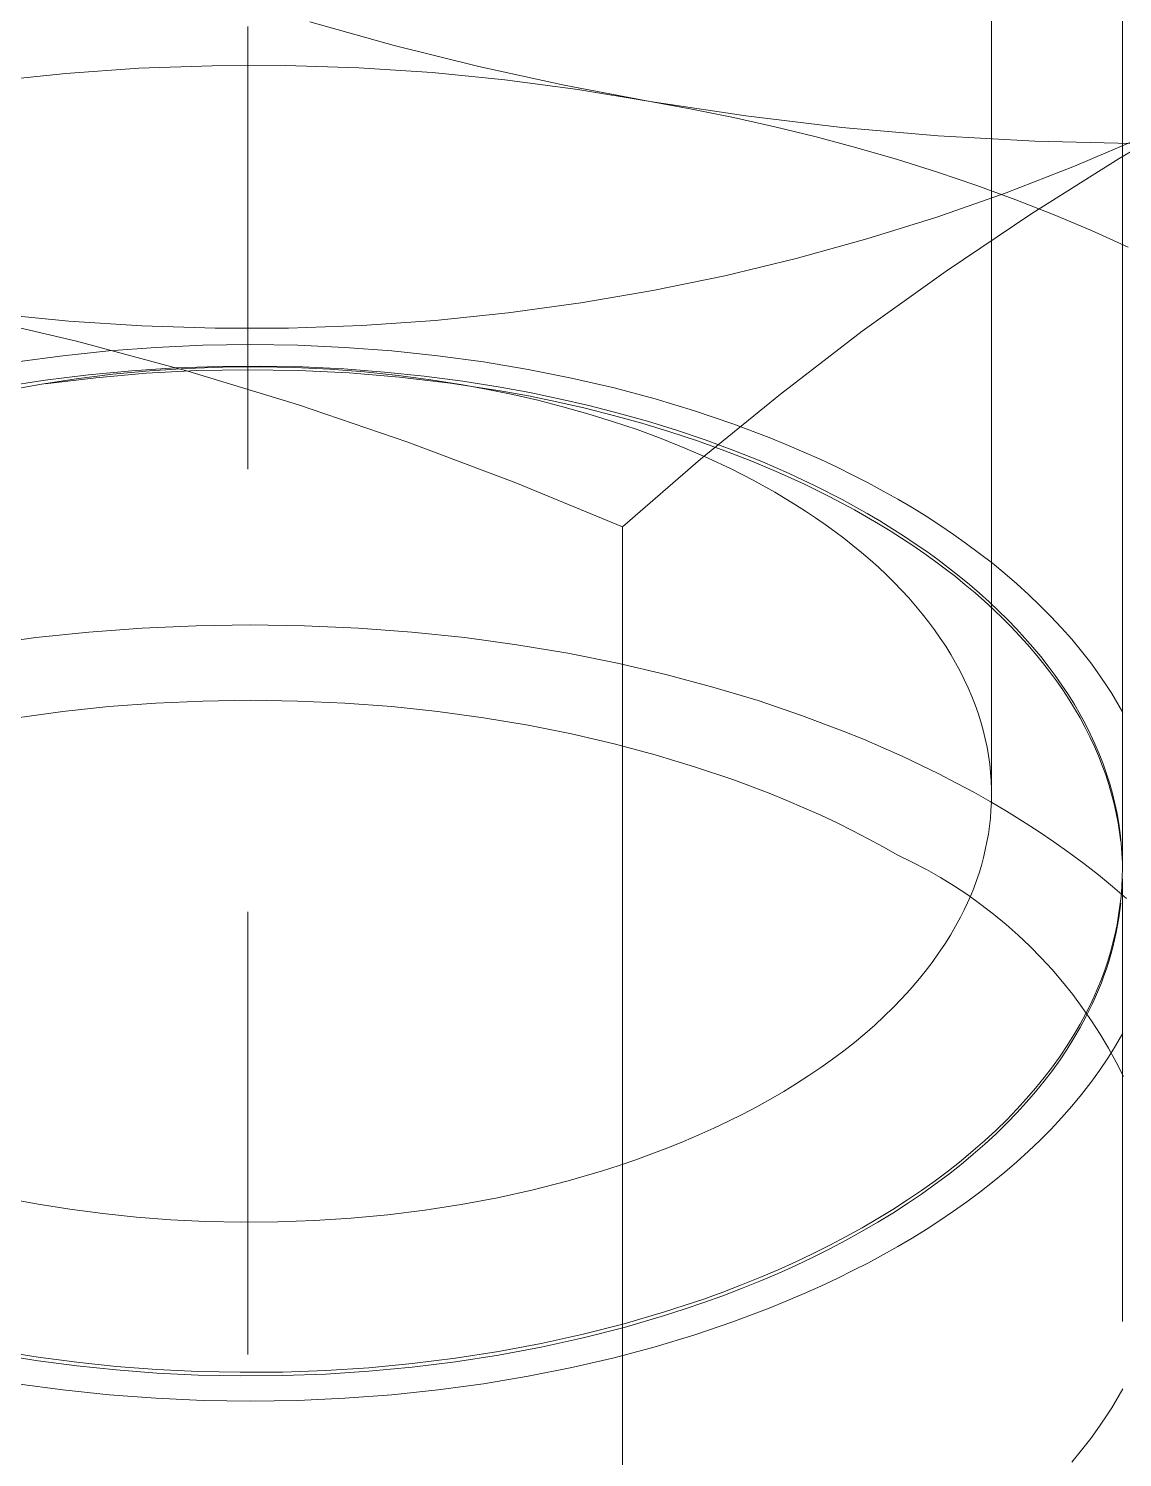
# Model space of a CAD drawing. Header units: inches. Extents: x -13 to 609, y -6 to 131.
# Drawn here: x 154.4328 to 154.6797, y 62.2363 to 62.5591 of the extents above; entities that cross this region are included whole.
import ezdxf

# ---------------------------------------------------------------- set-up
doc = ezdxf.new("R2010")
doc.units = ezdxf.units.IN
doc.linetypes.add('HIDDEN', pattern=[1.905, 1.27, -0.635])
doc.layers.add('ZANO_R', color=7, linetype='Continuous', lineweight=0)
doc.layers.add('ZANO_R_przerywana', color=250, linetype='HIDDEN', lineweight=0)

msp = doc.modelspace()

# ---------------------------------------------------------------- linework, layer by layer
at = {"layer": 'ZANO_R'}
for p, q in [((154.67967, 62.67241), (154.67967, 62.36942)), ((154.65015, 62.65573), (154.65015, 62.38607)), ((154.49627, 62.56058), (154.51526, 62.55526)), ((154.51526, 62.55526), (154.5344, 62.55049)), ((154.4742, 62.55069), (154.45765, 62.55011)), ((154.49075, 62.55073), (154.4742, 62.55069)), ((154.5073, 62.55021), (154.49075, 62.55073)), ((154.52383, 62.54913), (154.5073, 62.55021)), ((154.5344, 62.55049), (154.55367, 62.54626)), ((154.44113, 62.54896), (154.42466, 62.54726)), ((154.45765, 62.55011), (154.44113, 62.54896)), ((154.5403, 62.5475), (154.52383, 62.54913)), ((154.55672, 62.54532), (154.5403, 62.5475)), ((154.55367, 62.54626), (154.57305, 62.54259)), ((154.57305, 62.54259), (154.55672, 62.54532)), ((154.58247, 62.54087), (154.57305, 62.54259)), ((154.57305, 62.54259), (154.59465, 62.53934)), ((154.59187, 62.53896), (154.58247, 62.54087)), ((154.69905, 62.54153), (154.67894, 62.52973)), ((154.60123, 62.53687), (154.59187, 62.53896)), ((154.59465, 62.53934), (154.61635, 62.53676)), ((154.61053, 62.53459), (154.60123, 62.53687)), ((154.61976, 62.53212), (154.61053, 62.53459)), ((154.61635, 62.53676), (154.63812, 62.53486)), ((154.63812, 62.53486), (154.65994, 62.53363)), ((154.68405, 62.5345), (154.66883, 62.52799)), ((154.6289, 62.52947), (154.61976, 62.53212)), ((154.65994, 62.53363), (154.68178, 62.53308)), ((154.63794, 62.52663), (154.6289, 62.52947)), ((154.66883, 62.52799), (154.6534, 62.52199)), ((154.67894, 62.52973), (154.65922, 62.51732)), ((154.64685, 62.52361), (154.63794, 62.52663)), ((154.6534, 62.52199), (154.63778, 62.5165)), ((154.65562, 62.5204), (154.64685, 62.52361)), ((154.66424, 62.51701), (154.65562, 62.5204)), ((154.63778, 62.5165), (154.62198, 62.51155)), ((154.65922, 62.51732), (154.63988, 62.50431)), ((154.67269, 62.51345), (154.66424, 62.51701)), ((154.62198, 62.51155), (154.60602, 62.50713)), ((154.68096, 62.50972), (154.67269, 62.51345)), ((154.60602, 62.50713), (154.58993, 62.50324)), ((154.58993, 62.50324), (154.57371, 62.4999)), ((154.63988, 62.50431), (154.62096, 62.49071)), ((154.57371, 62.4999), (154.55739, 62.4971)), ((154.55739, 62.4971), (154.54099, 62.49485)), ((154.44355, 62.48844), (154.41816, 62.4944)), ((154.44182, 62.49299), (154.42535, 62.49462)), ((154.45834, 62.49191), (154.44182, 62.49299)), ((154.52452, 62.49316), (154.508, 62.49201)), ((154.54099, 62.49485), (154.52452, 62.49316)), ((154.47489, 62.49139), (154.45834, 62.49191)), ((154.49145, 62.49142), (154.47489, 62.49139)), ((154.508, 62.49201), (154.49145, 62.49142)), ((154.62096, 62.49071), (154.60246, 62.47652)), ((154.44046, 62.48517), (154.4509, 62.48627)), ((154.46872, 62.48166), (154.44355, 62.48844)), ((154.4509, 62.48627), (154.46147, 62.48706)), ((154.46147, 62.48706), (154.47212, 62.48754)), ((154.47212, 62.48754), (154.48281, 62.4877)), ((154.48281, 62.4877), (154.49351, 62.48754)), ((154.49351, 62.48754), (154.50416, 62.48706)), ((154.50416, 62.48706), (154.51473, 62.48627)), ((154.51473, 62.48627), (154.52517, 62.48517)), ((154.43019, 62.48377), (154.44046, 62.48517)), ((154.46583, 62.48241), (154.45607, 62.48178)), ((154.47553, 62.48276), (154.46583, 62.48241)), ((154.47663, 62.4826), (154.46838, 62.48231)), ((154.48514, 62.48283), (154.47553, 62.48276)), ((154.48479, 62.48266), (154.47663, 62.4826)), ((154.49286, 62.4825), (154.48479, 62.48266)), ((154.49463, 62.48263), (154.48514, 62.48283)), ((154.50078, 62.48211), (154.49286, 62.4825)), ((154.50395, 62.48218), (154.49463, 62.48263)), ((154.52517, 62.48517), (154.53544, 62.48377)), ((154.53544, 62.48377), (154.54551, 62.48208)), ((154.43653, 62.47965), (154.42682, 62.47814)), ((154.44347, 62.47996), (154.43522, 62.47868)), ((154.44629, 62.48086), (154.43653, 62.47965)), ((154.4479, 62.48021), (154.43653, 62.47883)), ((154.45177, 62.48099), (154.44347, 62.47996)), ((154.45607, 62.48178), (154.44629, 62.48086)), ((154.45931, 62.4812), (154.4479, 62.48021)), ((154.46008, 62.48177), (154.45177, 62.48099)), ((154.47075, 62.48181), (154.45931, 62.4812)), ((154.46838, 62.48231), (154.46008, 62.48177)), ((154.49366, 62.47407), (154.46872, 62.48166)), ((154.4822, 62.48202), (154.47075, 62.48181)), ((154.49366, 62.48185), (154.4822, 62.48202)), ((154.5051, 62.48128), (154.49366, 62.48185)), ((154.50856, 62.48152), (154.50078, 62.48211)), ((154.5131, 62.48148), (154.50395, 62.48218)), ((154.51651, 62.48033), (154.5051, 62.48128)), ((154.51616, 62.48073), (154.50856, 62.48152)), ((154.52204, 62.48056), (154.5131, 62.48148)), ((154.52356, 62.47976), (154.51616, 62.48073)), ((154.52789, 62.47898), (154.51651, 62.48033)), ((154.53075, 62.47942), (154.52204, 62.48056)), ((154.53075, 62.47862), (154.52356, 62.47976)), ((154.53921, 62.47807), (154.53075, 62.47942)), ((154.54551, 62.48208), (154.55534, 62.48012)), ((154.55534, 62.48012), (154.56491, 62.47789)), ((154.43522, 62.47868), (154.42705, 62.47714)), ((154.53921, 62.47726), (154.52789, 62.47898)), ((154.53075, 62.47862), (154.53641, 62.47758)), ((154.53641, 62.47758), (154.54208, 62.47641)), ((154.53921, 62.47807), (154.54587, 62.47685)), ((154.54561, 62.47608), (154.53921, 62.47726)), ((154.54208, 62.47641), (154.54774, 62.4751)), ((154.55201, 62.47477), (154.54561, 62.47608)), ((154.54587, 62.47685), (154.55253, 62.47547)), ((154.56491, 62.47789), (154.57417, 62.47542)), ((154.60246, 62.47652), (154.58441, 62.46178)), ((154.51834, 62.46567), (154.49366, 62.47407)), ((154.54774, 62.4751), (154.55339, 62.47366)), ((154.55841, 62.47331), (154.55201, 62.47477)), ((154.55253, 62.47547), (154.5592, 62.47393)), ((154.55339, 62.47366), (154.55902, 62.47207)), ((154.5648, 62.47169), (154.55841, 62.47331)), ((154.5592, 62.47393), (154.56585, 62.47223)), ((154.57417, 62.47542), (154.58311, 62.47271)), ((154.58311, 62.47271), (154.5917, 62.4698)), ((154.55902, 62.47207), (154.5646, 62.47035)), ((154.5646, 62.47035), (154.57012, 62.46848)), ((154.57117, 62.46993), (154.5648, 62.47169)), ((154.56585, 62.47223), (154.57246, 62.47037)), ((154.57749, 62.46802), (154.57117, 62.46993)), ((154.57246, 62.47037), (154.57903, 62.46834)), ((154.5917, 62.4698), (154.59993, 62.4667)), ((154.57012, 62.46848), (154.57557, 62.46647)), ((154.57557, 62.46647), (154.58093, 62.46432)), ((154.58375, 62.46595), (154.57749, 62.46802)), ((154.57903, 62.46834), (154.58552, 62.46614)), ((154.59993, 62.4667), (154.60391, 62.46508)), ((154.54274, 62.45647), (154.51834, 62.46567)), ((154.58093, 62.46432), (154.5862, 62.46203)), ((154.58994, 62.46372), (154.58375, 62.46595)), ((154.58552, 62.46614), (154.59194, 62.46378)), ((154.59603, 62.46134), (154.58994, 62.46372)), ((154.59194, 62.46378), (154.59825, 62.46125)), ((154.60391, 62.46508), (154.60778, 62.46342)), ((154.60778, 62.46342), (154.61156, 62.46173)), ((154.58441, 62.46178), (154.56682, 62.44649)), ((154.5862, 62.46203), (154.59134, 62.4596)), ((154.60203, 62.45881), (154.59603, 62.46134)), ((154.59825, 62.46125), (154.60444, 62.45855)), ((154.61156, 62.46173), (154.61525, 62.45999)), ((154.61525, 62.45999), (154.61883, 62.45823)), ((154.59134, 62.4596), (154.59634, 62.45704)), ((154.59634, 62.45704), (154.6012, 62.45434)), ((154.6079, 62.45613), (154.60203, 62.45881)), ((154.60444, 62.45855), (154.61049, 62.4557)), ((154.61883, 62.45823), (154.62231, 62.45643)), ((154.56682, 62.44649), (154.54274, 62.45647)), ((154.6012, 62.45434), (154.60357, 62.45294)), ((154.61363, 62.4533), (154.6079, 62.45613)), ((154.61049, 62.4557), (154.61638, 62.45268)), ((154.62231, 62.45643), (154.62569, 62.45461)), ((154.62569, 62.45461), (154.62897, 62.45275)), ((154.60357, 62.45294), (154.60589, 62.45152)), ((154.60589, 62.45152), (154.60817, 62.45006)), ((154.6192, 62.45033), (154.61363, 62.4533)), ((154.61638, 62.45268), (154.62209, 62.44951)), ((154.62461, 62.44721), (154.6192, 62.45033)), ((154.62897, 62.45275), (154.63218, 62.45086)), ((154.63218, 62.45086), (154.63534, 62.44891)), ((154.60817, 62.45006), (154.61041, 62.44857)), ((154.61041, 62.44857), (154.61259, 62.44705)), ((154.61259, 62.44705), (154.61473, 62.4455)), ((154.62209, 62.44951), (154.62488, 62.44786)), ((154.62724, 62.4456), (154.62461, 62.44721)), ((154.62488, 62.44786), (154.62761, 62.44618)), ((154.63534, 62.44891), (154.63845, 62.4469)), ((154.63845, 62.4469), (154.64151, 62.44483)), ((154.56682, 62.44649), (154.56682, 62.18704)), ((154.61473, 62.4455), (154.61681, 62.44393)), ((154.61681, 62.44393), (154.61884, 62.44233)), ((154.62982, 62.44396), (154.62724, 62.4456)), ((154.62761, 62.44618), (154.63029, 62.44447)), ((154.63236, 62.44228), (154.62982, 62.44396)), ((154.63029, 62.44447), (154.63292, 62.44272)), ((154.64151, 62.44483), (154.64451, 62.44271)), ((154.61884, 62.44233), (154.62081, 62.4407)), ((154.62081, 62.4407), (154.62273, 62.43905)), ((154.63484, 62.44057), (154.63236, 62.44228)), ((154.63292, 62.44272), (154.63549, 62.44093)), ((154.63727, 62.43883), (154.63484, 62.44057)), ((154.63549, 62.44093), (154.638, 62.43911)), ((154.64451, 62.44271), (154.64745, 62.44052)), ((154.64745, 62.44052), (154.65032, 62.43829)), ((154.62273, 62.43905), (154.62459, 62.43738)), ((154.62459, 62.43738), (154.62639, 62.43568)), ((154.63964, 62.43707), (154.63727, 62.43883)), ((154.638, 62.43911), (154.64045, 62.43726)), ((154.64045, 62.43726), (154.64284, 62.43538)), ((154.65032, 62.43829), (154.65313, 62.43599)), ((154.62639, 62.43568), (154.62814, 62.43396)), ((154.64196, 62.43527), (154.63964, 62.43707)), ((154.64421, 62.43344), (154.64196, 62.43527)), ((154.64284, 62.43538), (154.64516, 62.43347)), ((154.65313, 62.43599), (154.65585, 62.43364)), ((154.62814, 62.43396), (154.62982, 62.43222)), ((154.62982, 62.43222), (154.63143, 62.43046)), ((154.64641, 62.43159), (154.64421, 62.43344)), ((154.64516, 62.43347), (154.64742, 62.43152)), ((154.64854, 62.4297), (154.64641, 62.43159)), ((154.64742, 62.43152), (154.64961, 62.42955)), ((154.65585, 62.43364), (154.6585, 62.43124)), ((154.6585, 62.43124), (154.66107, 62.42879)), ((154.63143, 62.43046), (154.63299, 62.42868)), ((154.63299, 62.42868), (154.63448, 62.42688)), ((154.65062, 62.4278), (154.64854, 62.4297)), ((154.64961, 62.42955), (154.65173, 62.42755)), ((154.65262, 62.42587), (154.65062, 62.4278)), ((154.65173, 62.42755), (154.65378, 62.42553)), ((154.66107, 62.42879), (154.66355, 62.42628)), ((154.47059, 62.4242), (154.48281, 62.42439)), ((154.48281, 62.42439), (154.49503, 62.4242)), ((154.63448, 62.42688), (154.6359, 62.42507)), ((154.6359, 62.42507), (154.63726, 62.42324)), ((154.65456, 62.42391), (154.65262, 62.42587)), ((154.65378, 62.42553), (154.65576, 62.42348)), ((154.66355, 62.42628), (154.66593, 62.42372)), ((154.42267, 62.41989), (154.43441, 62.42149)), ((154.43441, 62.42149), (154.44634, 62.42275)), ((154.44634, 62.42275), (154.45841, 62.42366)), ((154.45841, 62.42366), (154.47059, 62.4242)), ((154.49503, 62.4242), (154.50721, 62.42366)), ((154.50721, 62.42366), (154.51928, 62.42275)), ((154.51928, 62.42275), (154.53121, 62.42149)), ((154.53121, 62.42149), (154.54296, 62.41989)), ((154.63726, 62.42324), (154.63855, 62.4214)), ((154.63855, 62.4214), (154.63978, 62.41955)), ((154.65644, 62.42194), (154.65456, 62.42391)), ((154.65576, 62.42348), (154.65766, 62.42141)), ((154.65824, 62.41994), (154.65644, 62.42194)), ((154.65766, 62.42141), (154.65949, 62.41932)), ((154.66593, 62.42372), (154.66823, 62.42112)), ((154.66823, 62.42112), (154.67042, 62.41847)), ((154.54296, 62.41989), (154.55447, 62.41796)), ((154.55447, 62.41796), (154.5657, 62.41572)), ((154.63978, 62.41955), (154.64093, 62.41768)), ((154.65998, 62.41792), (154.65824, 62.41994)), ((154.65949, 62.41932), (154.66124, 62.41721)), ((154.66164, 62.41589), (154.65998, 62.41792)), ((154.67042, 62.41847), (154.67251, 62.41577)), ((154.5657, 62.41572), (154.57663, 62.41317)), ((154.64093, 62.41768), (154.64202, 62.41581)), ((154.64202, 62.41581), (154.64304, 62.41392)), ((154.66124, 62.41721), (154.66292, 62.41507)), ((154.66323, 62.41384), (154.66164, 62.41589)), ((154.66292, 62.41507), (154.66451, 62.41292)), ((154.67251, 62.41577), (154.67449, 62.41303)), ((154.57663, 62.41317), (154.58722, 62.41034)), ((154.64304, 62.41392), (154.64399, 62.41203)), ((154.64399, 62.41203), (154.64487, 62.41013)), ((154.66476, 62.41177), (154.66323, 62.41384)), ((154.66451, 62.41292), (154.66603, 62.41076)), ((154.66621, 62.40968), (154.66476, 62.41177)), ((154.67449, 62.41303), (154.67637, 62.41025)), ((154.58722, 62.41034), (154.59744, 62.40726)), ((154.64487, 62.41013), (154.64569, 62.40823)), ((154.64569, 62.40823), (154.64643, 62.40632)), ((154.66603, 62.41076), (154.66747, 62.40857)), ((154.66758, 62.40759), (154.66621, 62.40968)), ((154.66747, 62.40857), (154.66883, 62.40638)), ((154.67637, 62.41025), (154.67726, 62.40884)), ((154.67726, 62.40884), (154.67813, 62.40743)), ((154.4509, 62.40591), (154.44046, 62.4048)), ((154.46147, 62.4067), (154.4509, 62.40591)), ((154.47212, 62.40718), (154.46147, 62.4067)), ((154.48281, 62.40734), (154.47212, 62.40718)), ((154.49351, 62.40718), (154.48281, 62.40734)), ((154.50416, 62.4067), (154.49351, 62.40718)), ((154.51473, 62.40591), (154.50416, 62.4067)), ((154.52517, 62.40481), (154.51473, 62.40591)), ((154.59744, 62.40726), (154.60726, 62.40393)), ((154.64643, 62.40632), (154.6471, 62.40441)), ((154.66889, 62.40548), (154.66758, 62.40759)), ((154.66883, 62.40638), (154.67011, 62.40417)), ((154.67011, 62.40336), (154.66889, 62.40548)), ((154.67813, 62.40743), (154.67897, 62.40601)), ((154.67897, 62.40601), (154.67977, 62.40457)), ((154.44046, 62.4048), (154.43019, 62.4034)), ((154.53544, 62.40341), (154.52517, 62.40481)), ((154.54551, 62.40172), (154.53544, 62.40341)), ((154.55534, 62.39975), (154.54551, 62.40172)), ((154.60726, 62.40393), (154.61666, 62.40038)), ((154.6471, 62.40441), (154.64771, 62.40249)), ((154.64771, 62.40249), (154.64825, 62.40058)), ((154.67011, 62.40417), (154.67131, 62.40196)), ((154.67127, 62.40123), (154.67011, 62.40336)), ((154.67131, 62.40196), (154.67243, 62.39973)), ((154.56491, 62.39752), (154.55534, 62.39975)), ((154.61666, 62.40038), (154.6212, 62.39853)), ((154.6212, 62.39853), (154.62564, 62.39664)), ((154.64825, 62.40058), (154.64872, 62.39867)), ((154.64872, 62.39867), (154.64912, 62.39676)), ((154.67235, 62.39909), (154.67127, 62.40123)), ((154.67335, 62.39694), (154.67235, 62.39909)), ((154.67243, 62.39973), (154.67347, 62.3975)), ((154.57417, 62.39505), (154.56491, 62.39752)), ((154.62564, 62.39664), (154.62996, 62.3947)), ((154.64912, 62.39676), (154.64945, 62.39485)), ((154.67428, 62.39479), (154.67335, 62.39694)), ((154.67347, 62.3975), (154.67443, 62.39525)), ((154.67443, 62.39525), (154.6753, 62.39301)), ((154.58311, 62.39235), (154.57417, 62.39505)), ((154.5917, 62.38944), (154.58311, 62.39235)), ((154.62996, 62.3947), (154.63416, 62.39272)), ((154.63416, 62.39272), (154.63826, 62.3907)), ((154.64945, 62.39485), (154.64972, 62.39295)), ((154.64972, 62.39295), (154.64992, 62.39105)), ((154.67514, 62.39263), (154.67428, 62.39479)), ((154.67591, 62.39047), (154.67514, 62.39263)), ((154.6753, 62.39301), (154.67609, 62.39076)), ((154.59993, 62.38634), (154.5917, 62.38944)), ((154.63826, 62.3907), (154.64223, 62.38865)), ((154.64992, 62.39105), (154.65006, 62.38916)), ((154.65006, 62.38916), (154.65013, 62.38728)), ((154.67662, 62.38831), (154.67591, 62.39047)), ((154.67609, 62.39076), (154.67681, 62.38851)), ((154.60391, 62.38472), (154.59993, 62.38634)), ((154.64223, 62.38865), (154.6461, 62.38656)), ((154.6461, 62.38656), (154.64985, 62.38445)), ((154.65015, 62.38607), (154.65011, 62.38428)), ((154.67725, 62.38615), (154.67662, 62.38831)), ((154.67681, 62.38851), (154.67744, 62.38626)), ((154.67781, 62.38399), (154.67725, 62.38615)), ((154.67744, 62.38626), (154.67799, 62.38401)), ((154.60778, 62.38306), (154.60391, 62.38472)), ((154.61156, 62.38136), (154.60778, 62.38306)), ((154.64985, 62.38445), (154.65351, 62.38228)), ((154.65001, 62.38249), (154.64987, 62.3807)), ((154.65011, 62.38428), (154.65001, 62.38249)), ((154.67829, 62.38183), (154.67781, 62.38399)), ((154.67799, 62.38401), (154.67846, 62.38177)), ((154.61525, 62.37963), (154.61156, 62.38136)), ((154.61883, 62.37787), (154.61525, 62.37963)), ((154.64987, 62.3807), (154.64966, 62.37891)), ((154.65351, 62.38228), (154.65713, 62.38005)), ((154.65713, 62.38005), (154.66069, 62.37775)), ((154.6787, 62.37967), (154.67829, 62.38183)), ((154.67846, 62.38177), (154.67886, 62.37952)), ((154.67904, 62.37752), (154.6787, 62.37967)), ((154.67886, 62.37952), (154.67917, 62.37728)), ((154.62231, 62.37607), (154.61883, 62.37787)), ((154.62569, 62.37424), (154.62231, 62.37607)), ((154.64941, 62.37712), (154.6491, 62.37534)), ((154.64966, 62.37891), (154.64941, 62.37712)), ((154.66069, 62.37775), (154.66418, 62.37539)), ((154.6793, 62.37537), (154.67904, 62.37752)), ((154.67917, 62.37728), (154.67941, 62.37505)), ((154.62897, 62.37239), (154.62569, 62.37424)), ((154.64873, 62.37357), (154.64831, 62.37181)), ((154.6491, 62.37534), (154.64873, 62.37357)), ((154.66418, 62.37539), (154.66761, 62.37296)), ((154.66761, 62.37296), (154.67097, 62.37047)), ((154.67941, 62.37505), (154.67957, 62.37283)), ((154.67957, 62.37283), (154.67966, 62.37061)), ((154.63225, 62.37081), (154.62897, 62.37239)), ((154.63547, 62.36911), (154.63225, 62.37081)), ((154.64784, 62.37006), (154.64732, 62.36833)), ((154.64831, 62.37181), (154.64784, 62.37006)), ((154.67097, 62.37047), (154.67425, 62.36791)), ((154.63864, 62.3673), (154.63547, 62.36911)), ((154.64174, 62.36539), (154.63864, 62.3673)), ((154.64674, 62.36661), (154.64612, 62.36492)), ((154.64732, 62.36833), (154.64674, 62.36661)), ((154.67425, 62.36791), (154.67745, 62.36529)), ((154.67963, 62.3673), (154.67953, 62.36518)), ((154.67967, 62.36942), (154.67963, 62.3673)), ((154.64477, 62.36337), (154.64174, 62.36539)), ((154.64544, 62.36325), (154.64472, 62.3616)), ((154.64773, 62.36125), (154.64477, 62.36337)), ((154.64612, 62.36492), (154.64544, 62.36325)), ((154.67745, 62.36529), (154.68057, 62.3626)), ((154.67936, 62.36306), (154.67913, 62.36094)), ((154.67953, 62.36518), (154.67936, 62.36306)), ((154.64395, 62.35998), (154.64313, 62.35839)), ((154.64472, 62.3616), (154.64395, 62.35998)), ((154.65061, 62.35903), (154.64773, 62.36125)), ((154.67913, 62.36094), (154.67883, 62.35882)), ((154.67887, 62.35821), (154.67912, 62.35988)), ((154.67912, 62.35988), (154.67932, 62.36155)), ((154.64313, 62.35839), (154.64203, 62.35635)), ((154.65342, 62.35671), (154.65061, 62.35903)), ((154.65615, 62.35429), (154.65342, 62.35671)), ((154.67847, 62.35671), (154.67804, 62.35461)), ((154.67827, 62.35488), (154.67859, 62.35655)), ((154.67883, 62.35882), (154.67847, 62.35671)), ((154.67859, 62.35655), (154.67887, 62.35821)), ((154.64084, 62.35429), (154.63956, 62.35224)), ((154.64203, 62.35635), (154.64084, 62.35429)), ((154.65879, 62.35178), (154.65615, 62.35429)), ((154.67804, 62.35461), (154.67755, 62.35252)), ((154.6779, 62.35323), (154.67827, 62.35488)), ((154.63818, 62.35019), (154.63671, 62.34814)), ((154.63956, 62.35224), (154.63818, 62.35019)), ((154.66134, 62.34919), (154.65879, 62.35178)), ((154.67699, 62.35045), (154.67637, 62.3484)), ((154.67755, 62.35252), (154.67699, 62.35045)), ((154.67706, 62.34994), (154.6775, 62.35158)), ((154.6775, 62.35158), (154.6779, 62.35323)), ((154.63671, 62.34814), (154.63515, 62.34609)), ((154.66381, 62.3465), (154.66134, 62.34919)), ((154.67637, 62.3484), (154.6757, 62.34637)), ((154.67607, 62.34669), (154.67658, 62.34831)), ((154.67658, 62.34831), (154.67706, 62.34994)), ((154.63349, 62.34405), (154.63174, 62.34201)), ((154.63515, 62.34609), (154.63349, 62.34405)), ((154.66618, 62.34374), (154.66381, 62.3465)), ((154.66845, 62.34089), (154.66618, 62.34374)), ((154.67496, 62.34436), (154.67416, 62.34238)), ((154.67492, 62.3435), (154.67551, 62.34509)), ((154.6757, 62.34637), (154.67496, 62.34436)), ((154.67551, 62.34509), (154.67607, 62.34669)), ((154.63174, 62.34201), (154.62989, 62.33999)), ((154.67062, 62.33797), (154.66845, 62.34089)), ((154.6733, 62.34043), (154.67239, 62.33851)), ((154.67416, 62.34238), (154.6733, 62.34043)), ((154.67363, 62.34037), (154.67429, 62.34193)), ((154.67429, 62.34193), (154.67492, 62.3435)), ((154.62794, 62.33798), (154.6259, 62.33598)), ((154.62989, 62.33999), (154.62794, 62.33798)), ((154.6727, 62.33497), (154.67062, 62.33797)), ((154.67239, 62.33851), (154.67143, 62.33663)), ((154.67143, 62.33581), (154.67219, 62.33731)), ((154.67219, 62.33731), (154.67293, 62.33883)), ((154.67293, 62.33883), (154.67363, 62.34037)), ((154.62376, 62.33399), (154.62152, 62.33203)), ((154.6259, 62.33598), (154.62376, 62.33399)), ((154.67013, 62.33422), (154.66872, 62.33181)), ((154.67143, 62.33663), (154.67013, 62.33422)), ((154.67013, 62.3334), (154.67143, 62.33581)), ((154.67467, 62.33191), (154.6727, 62.33497)), ((154.62152, 62.33203), (154.61919, 62.33008)), ((154.66872, 62.33181), (154.66721, 62.32939)), ((154.66721, 62.32857), (154.66872, 62.33099)), ((154.66872, 62.33099), (154.67013, 62.3334)), ((154.67653, 62.32878), (154.67467, 62.33191)), ((154.67897, 62.33074), (154.67814, 62.32932)), ((154.67978, 62.33218), (154.67897, 62.33074)), ((154.61676, 62.32816), (154.61424, 62.32627)), ((154.61919, 62.33008), (154.61676, 62.32816)), ((154.66721, 62.32939), (154.6656, 62.32698)), ((154.6656, 62.32616), (154.66721, 62.32857)), ((154.67727, 62.3279), (154.67638, 62.3265)), ((154.67828, 62.32558), (154.67653, 62.32878)), ((154.67814, 62.32932), (154.67727, 62.3279)), ((154.61162, 62.3244), (154.60891, 62.32256)), ((154.61424, 62.32627), (154.61162, 62.3244)), ((154.66387, 62.32456), (154.66203, 62.32215)), ((154.6656, 62.32698), (154.66387, 62.32456)), ((154.66387, 62.32375), (154.6656, 62.32616)), ((154.67638, 62.3265), (154.6745, 62.32372)), ((154.67992, 62.32233), (154.67828, 62.32558)), ((154.60891, 62.32256), (154.6061, 62.32075)), ((154.66203, 62.32215), (154.66008, 62.31975)), ((154.66008, 62.31893), (154.66203, 62.32134)), ((154.66203, 62.32134), (154.66387, 62.32375)), ((154.6745, 62.32372), (154.67252, 62.32098)), ((154.60321, 62.31897), (154.60023, 62.31724)), ((154.6061, 62.32075), (154.60321, 62.31897)), ((154.66008, 62.31975), (154.65802, 62.31736)), ((154.65802, 62.31654), (154.66008, 62.31893)), ((154.67043, 62.31828), (154.66824, 62.31563)), ((154.67252, 62.32098), (154.67043, 62.31828)), ((154.59716, 62.31553), (154.59401, 62.31387)), ((154.60023, 62.31724), (154.59716, 62.31553)), ((154.65584, 62.31498), (154.65355, 62.31261)), ((154.65802, 62.31736), (154.65584, 62.31498)), ((154.65584, 62.31416), (154.65802, 62.31654)), ((154.66824, 62.31563), (154.66594, 62.31302)), ((154.59078, 62.31226), (154.58746, 62.31068)), ((154.59401, 62.31387), (154.59078, 62.31226)), ((154.65355, 62.31261), (154.65115, 62.31026)), ((154.65115, 62.30944), (154.65355, 62.31179)), ((154.65355, 62.31179), (154.65584, 62.31416)), ((154.66594, 62.31302), (154.66356, 62.31047)), ((154.58407, 62.30915), (154.58061, 62.30767)), ((154.58746, 62.31068), (154.58407, 62.30915)), ((154.65115, 62.31026), (154.64863, 62.30792)), ((154.64863, 62.30711), (154.65115, 62.30944)), ((154.66356, 62.31047), (154.66108, 62.30796)), ((154.57707, 62.30624), (154.57347, 62.30487)), ((154.58061, 62.30767), (154.57707, 62.30624)), ((154.646, 62.30561), (154.64325, 62.30332)), ((154.64863, 62.30792), (154.646, 62.30561)), ((154.646, 62.3048), (154.64863, 62.30711)), ((154.65851, 62.30551), (154.65587, 62.3031)), ((154.66108, 62.30796), (154.65851, 62.30551)), ((154.56607, 62.30227), (154.56229, 62.30105)), ((154.5698, 62.30354), (154.56607, 62.30227)), ((154.57347, 62.30487), (154.5698, 62.30354)), ((154.64325, 62.30332), (154.6404, 62.30106)), ((154.6404, 62.30025), (154.64325, 62.30251)), ((154.64325, 62.30251), (154.646, 62.3048)), ((154.65587, 62.3031), (154.65314, 62.30075)), ((154.55456, 62.29879), (154.54666, 62.29677)), ((154.56229, 62.30105), (154.55456, 62.29879)), ((154.63743, 62.29883), (154.63435, 62.29663)), ((154.6404, 62.30106), (154.63743, 62.29883)), ((154.63743, 62.29802), (154.6404, 62.30025)), ((154.65034, 62.29846), (154.64747, 62.29622)), ((154.65314, 62.30075), (154.65034, 62.29846)), ((154.54666, 62.29677), (154.5386, 62.29499)), ((154.63435, 62.29663), (154.63116, 62.29447)), ((154.63116, 62.29365), (154.63435, 62.29582)), ((154.63435, 62.29582), (154.63743, 62.29802)), ((154.64747, 62.29622), (154.64453, 62.29404)), ((154.42918, 62.29456), (154.43489, 62.29351)), ((154.44209, 62.29237), (154.43489, 62.29351)), ((154.44949, 62.2914), (154.44209, 62.29237)), ((154.52218, 62.29217), (154.51388, 62.29114)), ((154.53043, 62.29345), (154.52218, 62.29217)), ((154.5386, 62.29499), (154.53043, 62.29345)), ((154.62786, 62.29234), (154.62446, 62.29025)), ((154.63116, 62.29447), (154.62786, 62.29234)), ((154.62786, 62.29152), (154.63116, 62.29365)), ((154.64453, 62.29404), (154.64153, 62.29191)), ((154.45709, 62.29061), (154.44949, 62.2914)), ((154.46486, 62.29002), (154.45709, 62.29061)), ((154.47279, 62.28964), (154.46486, 62.29002)), ((154.48085, 62.28947), (154.47279, 62.28964)), ((154.48902, 62.28953), (154.48085, 62.28947)), ((154.49727, 62.28982), (154.48902, 62.28953)), ((154.50556, 62.29036), (154.49727, 62.28982)), ((154.51388, 62.29114), (154.50556, 62.29036)), ((154.62446, 62.29025), (154.62095, 62.28821)), ((154.62095, 62.28739), (154.62446, 62.28944)), ((154.62446, 62.28944), (154.62786, 62.29152)), ((154.63847, 62.28985), (154.63536, 62.28784)), ((154.64153, 62.29191), (154.63847, 62.28985)), ((154.61734, 62.28621), (154.61363, 62.28425)), ((154.62095, 62.28821), (154.61734, 62.28621)), ((154.61734, 62.28539), (154.62095, 62.28739)), ((154.63219, 62.28588), (154.62899, 62.28399)), ((154.63536, 62.28784), (154.63219, 62.28588)), ((154.60983, 62.28235), (154.60593, 62.2805)), ((154.61363, 62.28425), (154.60983, 62.28235)), ((154.60983, 62.28153), (154.61363, 62.28344)), ((154.61363, 62.28344), (154.61734, 62.28539)), ((154.62899, 62.28399), (154.62571, 62.28214)), ((154.60593, 62.2805), (154.60194, 62.2787)), ((154.60194, 62.27788), (154.60593, 62.27968)), ((154.60593, 62.27968), (154.60983, 62.28153)), ((154.62233, 62.28031), (154.61884, 62.27852)), ((154.62571, 62.28214), (154.62233, 62.28031)), ((154.59786, 62.27696), (154.5937, 62.27528)), ((154.5937, 62.27446), (154.59786, 62.27614)), ((154.60194, 62.2787), (154.59786, 62.27696)), ((154.59786, 62.27614), (154.60194, 62.27788)), ((154.61526, 62.27675), (154.61158, 62.27502)), ((154.61884, 62.27852), (154.61526, 62.27675)), ((154.58946, 62.27365), (154.58515, 62.27209)), ((154.58515, 62.27128), (154.58946, 62.27284)), ((154.5937, 62.27528), (154.58946, 62.27365)), ((154.58946, 62.27284), (154.5937, 62.27446)), ((154.6078, 62.27332), (154.60393, 62.27166)), ((154.61158, 62.27502), (154.6078, 62.27332)), ((154.58076, 62.2706), (154.57631, 62.26917)), ((154.57631, 62.26835), (154.58076, 62.26978)), ((154.58515, 62.27209), (154.58076, 62.2706)), ((154.58076, 62.26978), (154.58515, 62.27128)), ((154.59995, 62.27004), (154.59172, 62.26694)), ((154.60393, 62.27166), (154.59995, 62.27004)), ((154.56722, 62.26651), (154.55792, 62.26413)), ((154.57631, 62.26917), (154.56722, 62.26651)), ((154.56722, 62.26569), (154.57631, 62.26835)), ((154.59172, 62.26694), (154.58313, 62.26403)), ((154.55792, 62.26413), (154.54844, 62.26203)), ((154.54844, 62.26122), (154.55792, 62.26331)), ((154.55792, 62.26331), (154.56722, 62.26569)), ((154.58313, 62.26403), (154.57419, 62.26133)), ((154.4349, 62.25895), (154.42643, 62.2603)), ((154.53883, 62.26023), (154.52912, 62.25872)), ((154.54844, 62.26203), (154.53883, 62.26023)), ((154.53883, 62.25941), (154.54844, 62.26122)), ((154.57419, 62.26133), (154.56493, 62.25885)), ((154.42643, 62.25948), (154.4349, 62.25814)), ((154.44361, 62.25781), (154.4349, 62.25895)), ((154.4349, 62.25814), (154.44361, 62.25699)), ((154.45255, 62.25688), (154.44361, 62.25781)), ((154.44361, 62.25699), (154.45255, 62.25607)), ((154.46169, 62.25619), (154.45255, 62.25688)), ((154.50958, 62.25659), (154.49982, 62.25596)), ((154.51936, 62.25751), (154.50958, 62.25659)), ((154.50958, 62.25577), (154.51936, 62.25669)), ((154.52912, 62.25872), (154.51936, 62.25751)), ((154.51936, 62.25669), (154.52912, 62.2579)), ((154.52912, 62.2579), (154.53883, 62.25941)), ((154.55537, 62.25662), (154.54553, 62.25466)), ((154.56493, 62.25885), (154.55537, 62.25662)), ((154.45255, 62.25607), (154.46169, 62.25537)), ((154.47102, 62.25574), (154.46169, 62.25619)), ((154.46169, 62.25537), (154.47102, 62.25492)), ((154.48051, 62.25554), (154.47102, 62.25574)), ((154.47102, 62.25492), (154.48051, 62.25472)), ((154.49012, 62.25561), (154.48051, 62.25554)), ((154.48051, 62.25472), (154.49012, 62.25479)), ((154.49982, 62.25596), (154.49012, 62.25561)), ((154.49012, 62.25479), (154.49982, 62.25514)), ((154.49982, 62.25514), (154.50958, 62.25577)), ((154.54553, 62.25466), (154.53546, 62.25297)), ((154.44048, 62.25156), (154.43021, 62.25296)), ((154.45092, 62.25046), (154.44048, 62.25156)), ((154.46149, 62.24967), (154.45092, 62.25046)), ((154.51475, 62.25047), (154.50418, 62.24967)), ((154.52519, 62.25157), (154.51475, 62.25047)), ((154.53546, 62.25297), (154.52519, 62.25157)), ((154.67814, 62.24895), (154.67897, 62.25038)), ((154.67897, 62.25038), (154.67978, 62.25181)), ((154.47214, 62.24919), (154.46149, 62.24967)), ((154.48284, 62.24903), (154.47214, 62.24919)), ((154.49353, 62.24919), (154.48284, 62.24903)), ((154.50418, 62.24967), (154.49353, 62.24919)), ((154.67638, 62.24613), (154.67727, 62.24754)), ((154.67727, 62.24754), (154.67814, 62.24895)), ((154.6745, 62.24335), (154.67638, 62.24613)), ((154.67043, 62.23792), (154.67252, 62.24061)), ((154.67252, 62.24061), (154.6745, 62.24335)), ((154.66824, 62.23526), (154.67043, 62.23792))]:
    msp.add_line(p, q, dxfattribs=at)
at = {"layer": 'ZANO_R_przerywana', "ltscale": 0.05}
for p, q in [((154.48224, 63.95957), (154.48224, 38.24314)), ((154.67967, 62.36703), (154.67967, 58.19769))]:
    msp.add_line(p, q, dxfattribs=at)

doc.saveas('drawing.dxf')
